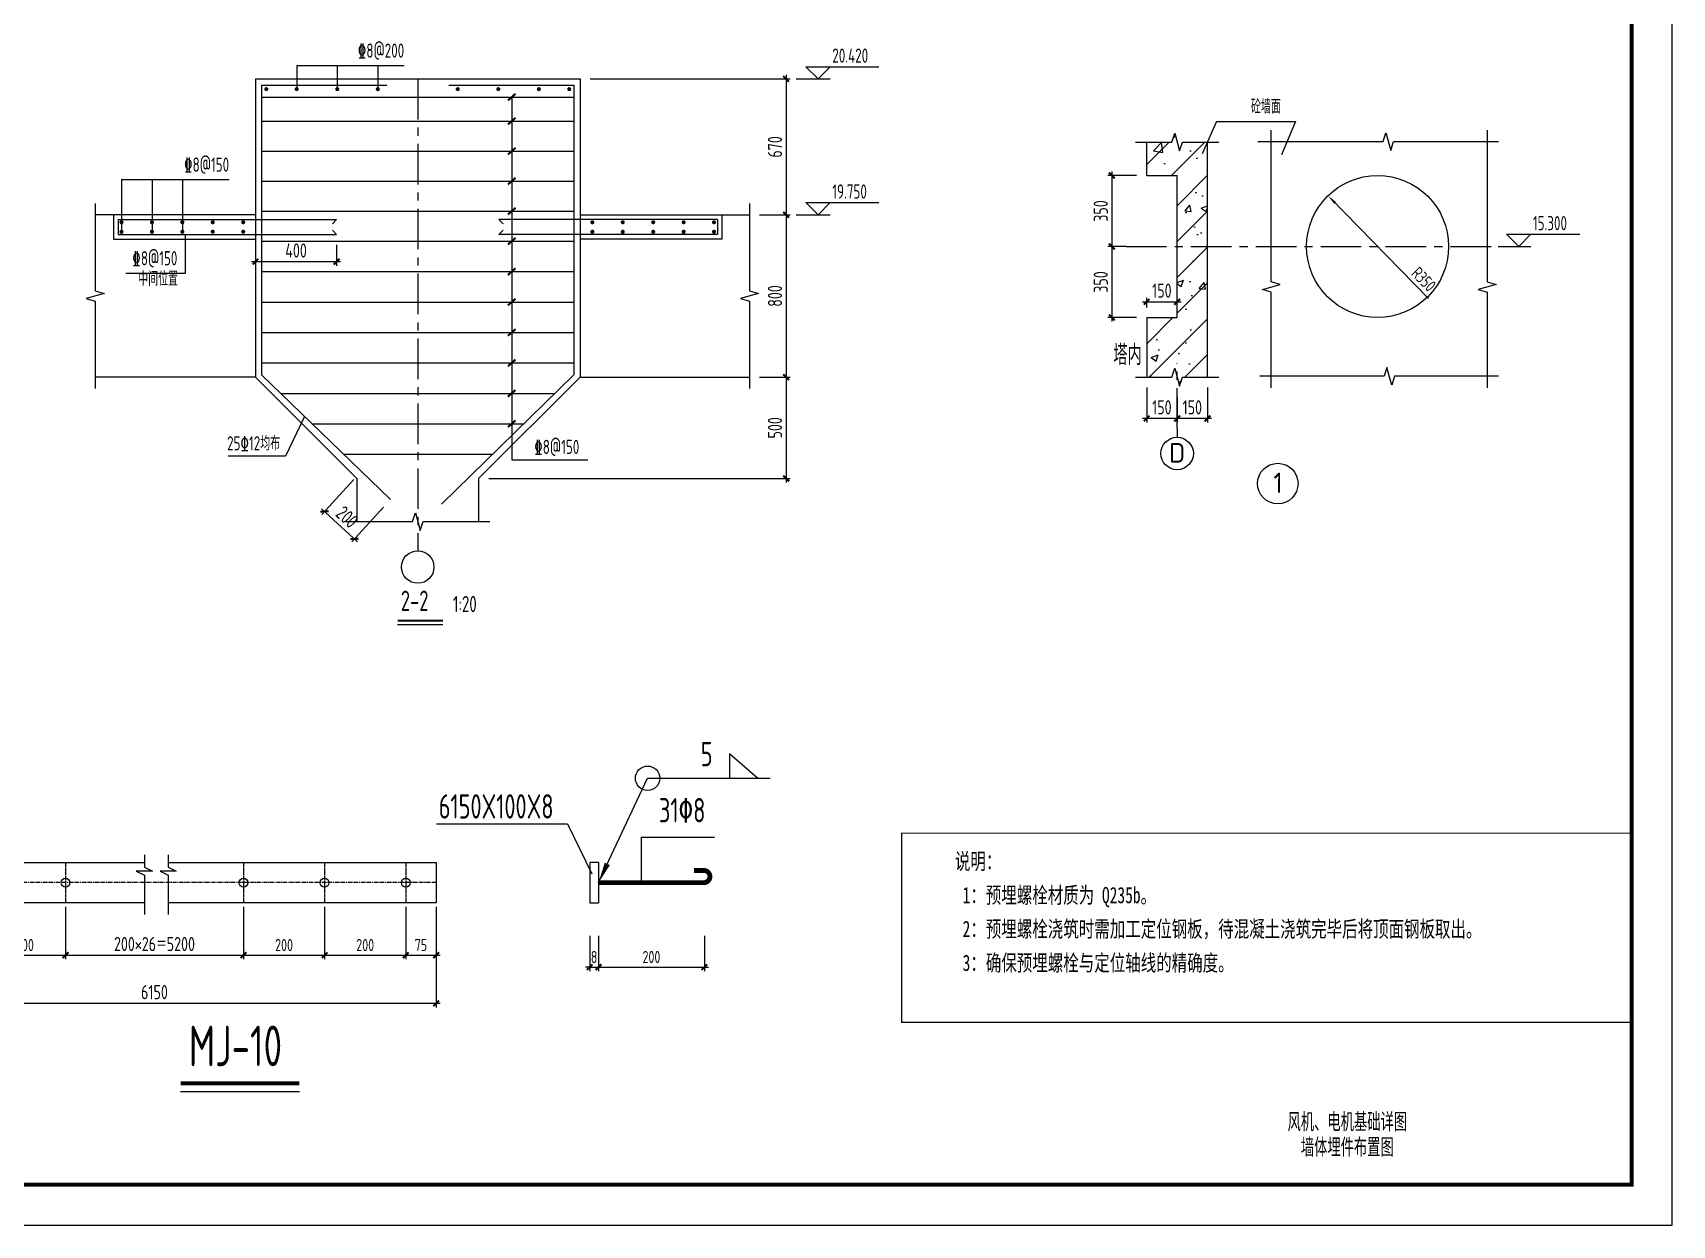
# Model space of a CAD drawing. Extents: x 665703 to 1047784, y -160603 to 92239.
# Drawn here: x 709401 to 749823, y -160586 to -131194 of the extents above; entities that cross this region are included whole.
import ezdxf
from ezdxf.enums import TextEntityAlignment as Align

# ---------------------------------------------------------------- set-up
doc = ezdxf.new("R2010")
doc.units = 0
doc.header["$LTSCALE"] = 800
doc.linetypes.add('CENTER', pattern=[2, 1.25, -0.25, 0.25, -0.25])
doc.layers.get('0').update_dxf_attribs({"linetype": 'CONTINUOUS'})
doc.layers.get('Defpoints').update_dxf_attribs({"linetype": 'CONTINUOUS'})
for name, color, linetype in [('ADIM', 2, 'CONTINUOUS'), ('AXIS', 4, 'CENTER'), ('COLU', 3, 'CONTINUOUS'), ('DIM', 2, 'CONTINUOUS'), ('HATCH', 254, 'CONTINUOUS'), ('REIN', 1, 'CONTINUOUS'), ('TEXT', 7, 'CONTINUOUS'), ('THICK', 6, 'CONTINUOUS'), ('THIN', 7, 'CONTINUOUS'), ('TK', 7, 'CONTINUOUS'), ('柱', 2, 'CONTINUOUS')]:
    doc.layers.add(name, color=color, linetype=linetype)
doc.styles.add('title1', font='SIMHEI.TTF', dxfattribs={"width": 0.8})
doc.styles.add('TSSD_Axis', font='tssdeng.shx', dxfattribs={"width": 0.7, "bigfont": 'tssdchn.shx'})
doc.styles.add('TSSD_Dimension', font='Tssdeng.shx', dxfattribs={"width": 0.75, "bigfont": 'hztxt.shx'})
doc.styles.add('TSSD_Label', font='Tssdeng.shx', dxfattribs={"width": 0.7, "bigfont": 'hztxt.shx'})
doc.styles.add('TSSD_Norm', font='Tssdeng.shx', dxfattribs={"bigfont": 'hztxt.shx'})
doc.styles.add('TSSD_Rein', font='Tssdeng.shx', dxfattribs={"width": 0.7, "bigfont": 'hztxt.shx'})
doc.dimstyles.new('TSAN_100_100', dxfattribs={"dimtxt": 300, "dimasz": 100, "dimexe": 100, "dimexo": 100, "dimgap": 100, "dimtad": 2, "dimzin": 0, "dimdsep": 46, "dimtxsty": 'TSSD_Dimension', "dimblk": '_tsdba', "dimcen": 0, "dimdle": 100, "dimclrt": 7, "dimadec": 0, "dimazin": 0, "dimtfac": 1, "dimtdec": 0, "dimtix": 1, "dimtmove": 2, "dimatfit": 3, "dimldrblk": '_tsdba', "dimfxl": 0, "dimtolj": 1, "dimtzin": 0, "dimarcsym": 0})
doc.dimstyles.new('TSSD_10_100', dxfattribs={"dimtxt": 300, "dimasz": 100, "dimexe": 100, "dimexo": 100, "dimgap": 100, "dimtad": 1, "dimdec": 0, "dimlfac": 0.1, "dimzin": 0, "dimdsep": 46, "dimtxsty": 'TSSD_Dimension', "dimblk": 'ARCHTICK', "dimcen": 0, "dimdle": 100, "dimclrt": 7, "dimadec": 0, "dimazin": 0, "dimtfac": 1, "dimtdec": 0, "dimtix": 1, "dimtmove": 2, "dimatfit": 3, "dimldrblk": 'ARCHTICK', "dimfxl": 0, "dimtolj": 1, "dimtzin": 0, "dimarcsym": 0})
doc.dimstyles.new('TSSD_20_100', dxfattribs={"dimtxt": 350, "dimasz": 100, "dimexe": 100, "dimexo": 250, "dimgap": 100, "dimtad": 1, "dimdec": 0, "dimlfac": 0.2, "dimzin": 0, "dimdsep": 46, "dimtxsty": 'TSSD_Dimension', "dimblk": 'ARCHTICK', "dimcen": 0, "dimdle": 100, "dimclrt": 7, "dimadec": 0, "dimazin": 0, "dimtfac": 1, "dimtdec": 0, "dimtix": 1, "dimtmove": 2, "dimatfit": 3, "dimldrblk": 'ARCHTICK', "dimfxl": 0, "dimtolj": 1, "dimtzin": 0, "dimarcsym": 0})
doc.dimstyles.new('TSSD_30_100', dxfattribs={"dimtxt": 300, "dimasz": 100, "dimexe": 100, "dimexo": 100, "dimgap": 100, "dimtad": 1, "dimdec": 0, "dimlfac": 0.3, "dimzin": 0, "dimdsep": 46, "dimtxsty": 'TSSD_Dimension', "dimblk": 'ARCHTICK', "dimcen": 0, "dimdle": 100, "dimclrt": 7, "dimadec": 0, "dimazin": 0, "dimtfac": 1, "dimtdec": 0, "dimtix": 1, "dimtmove": 2, "dimatfit": 3, "dimldrblk": 'ARCHTICK', "dimfxl": 0, "dimtvp": 0.7, "dimtolj": 1, "dimtzin": 0, "dimarcsym": 0})

# ---------------------------------------------------------------- blocks, each defined once
blk = doc.blocks.new('_ArchTick')
at = {"color": 0, "const_width": 0.5}
blk.add_lwpolyline([(-0.71, -0.71), (0.71, 0.71)], dxfattribs=at)
blk = doc.blocks.new('*D496')
at = {"layer": 'Defpoints', "color": 0, "transparency": 16777216}
for p in [(717482, -142024), (718221, -142701), (717332, -143670)]:
    blk.add_point(p, dxfattribs=at)
at = {"layer": 'DIM', "color": 0, "lineweight": -2, "transparency": 16777216}
for p, q in [((717313, -142208), (716526, -143066)), ((716520, -142925), (717406, -143738)), ((718052, -142886), (717265, -143744))]:
    blk.add_line(p, q, dxfattribs=at)
at = {"layer": 'DIM', "color": 0, "lineweight": -2, "transparency": 16777216, "xscale": 100, "yscale": 100, "zscale": 100}
for p, rotation in [((716594, -142993), 137.4728678543834), ((717332, -143670), 317.4728678543834)]:
    blk.add_blockref('_ArchTick', p, dxfattribs=dict(at, rotation=rotation))
at = {"layer": 'DIM', "color": 7, "transparency": 16777216, "insert": (717149, -143129), "char_height": 350, "attachment_point": 5, "rotation": 317.4729, "style": 'TSSD_Dimension'}
blk.add_mtext('\\A1;200', dxfattribs=at)
blk = doc.blocks.new('*D497')
at = {"layer": 'Defpoints', "color": 0, "transparency": 16777216}
for p in [(727073, -135681), (727073, -139681), (727976, -139681)]:
    blk.add_point(p, dxfattribs=at)
at = {"layer": 'DIM', "color": 0, "lineweight": -2, "transparency": 16777216}
for p, q in [((727323, -135681), (728076, -135681)), ((727976, -135581), (727976, -139781)), ((727323, -139681), (728076, -139681))]:
    blk.add_line(p, q, dxfattribs=at)
at = {"layer": 'DIM', "color": 0, "lineweight": -2, "transparency": 16777216, "xscale": 100, "yscale": 100, "zscale": 100}
for p, rotation in [((727976, -135681), 90), ((727976, -139681), 270)]:
    blk.add_blockref('_ArchTick', p, dxfattribs=dict(at, rotation=rotation))
at = {"layer": 'DIM', "color": 7, "transparency": 16777216, "insert": (727701, -137681), "char_height": 350, "attachment_point": 5, "rotation": 90, "style": 'TSSD_Dimension'}
blk.add_mtext('\\A1;800', dxfattribs=at)
blk = doc.blocks.new('*D498')
at = {"layer": 'Defpoints', "color": 0, "transparency": 16777216}
for p in [(727073, -139681), (720393, -142181), (727976, -142181)]:
    blk.add_point(p, dxfattribs=at)
at = {"layer": 'DIM', "color": 0, "lineweight": -2, "transparency": 16777216}
for p, q in [((727323, -139681), (728076, -139681)), ((727976, -139581), (727976, -142281)), ((720643, -142181), (728076, -142181))]:
    blk.add_line(p, q, dxfattribs=at)
at = {"layer": 'DIM', "color": 0, "lineweight": -2, "transparency": 16777216, "xscale": 100, "yscale": 100, "zscale": 100}
for p, rotation in [((727976, -139681), 90), ((727976, -142181), 270)]:
    blk.add_blockref('_ArchTick', p, dxfattribs=dict(at, rotation=rotation))
at = {"layer": 'DIM', "color": 7, "transparency": 16777216, "insert": (727701, -140931), "char_height": 350, "attachment_point": 5, "rotation": 90, "style": 'TSSD_Dimension'}
blk.add_mtext('\\A1;500', dxfattribs=at)
blk = doc.blocks.new('*D499')
at = {"layer": 'Defpoints', "color": 0, "transparency": 16777216}
for p in [(722893, -132331), (727073, -135681), (727976, -135681)]:
    blk.add_point(p, dxfattribs=at)
at = {"layer": 'DIM', "color": 0, "lineweight": -2, "transparency": 16777216}
for p, q in [((723143, -132331), (728076, -132331)), ((727976, -132231), (727976, -135781)), ((727323, -135681), (728076, -135681))]:
    blk.add_line(p, q, dxfattribs=at)
at = {"layer": 'DIM', "color": 0, "lineweight": -2, "transparency": 16777216, "xscale": 100, "yscale": 100, "zscale": 100}
for p, rotation in [((727976, -132331), 90), ((727976, -135681), 270)]:
    blk.add_blockref('_ArchTick', p, dxfattribs=dict(at, rotation=rotation))
at = {"layer": 'DIM', "color": 7, "transparency": 16777216, "insert": (727701, -134006), "char_height": 350, "attachment_point": 5, "rotation": 90, "style": 'TSSD_Dimension'}
blk.add_mtext('\\A1;670', dxfattribs=at)
blk = doc.blocks.new('*D515')
at = {"layer": 'Defpoints', "color": 0, "transparency": 16777216}
for p in [(714893, -136169), (716892, -136169), (716892, -136835)]:
    blk.add_point(p, dxfattribs=at)
at = {"layer": 'DIM', "color": 0, "lineweight": -2, "transparency": 16777216}
for p, q in [((714893, -136419), (714893, -136935)), ((716892, -136419), (716892, -136935)), ((714793, -136835), (716992, -136835))]:
    blk.add_line(p, q, dxfattribs=at)
at = {"layer": 'DIM', "color": 0, "lineweight": -2, "transparency": 16777216, "xscale": 100, "yscale": 100, "zscale": 100, "rotation": 180}
blk.add_blockref('_ArchTick', (714893, -136835), dxfattribs=at)
at = {"layer": 'DIM', "color": 0, "lineweight": -2, "transparency": 16777216, "xscale": 100, "yscale": 100, "zscale": 100}
blk.add_blockref('_ArchTick', (716892, -136835), dxfattribs=at)
at = {"layer": 'DIM', "color": 7, "transparency": 16777216, "insert": (715893, -136560), "char_height": 350, "attachment_point": 5, "style": 'TSSD_Dimension'}
blk.add_mtext('\\A1;400', dxfattribs=at)
blk = doc.blocks.new('*D528')
at = {"layer": 'Defpoints', "color": 0, "transparency": 16777216}
for p in [(737615, -137825), (736865, -138211), (737615, -138211)]:
    blk.add_point(p, dxfattribs=at)
at = {"layer": 'DIM', "color": 0, "lineweight": -2, "transparency": 16777216}
for p, q in [((736765, -137825), (737715, -137825)), ((736865, -137961), (736865, -137725)), ((737615, -137961), (737615, -137725))]:
    blk.add_line(p, q, dxfattribs=at)
at = {"layer": 'DIM', "color": 0, "lineweight": -2, "transparency": 16777216, "xscale": 100, "yscale": 100, "zscale": 100, "rotation": 180}
blk.add_blockref('_ArchTick', (736865, -137825), dxfattribs=at)
at = {"layer": 'DIM', "color": 0, "lineweight": -2, "transparency": 16777216, "xscale": 100, "yscale": 100, "zscale": 100}
blk.add_blockref('_ArchTick', (737615, -137825), dxfattribs=at)
at = {"layer": 'DIM', "color": 7, "transparency": 16777216, "insert": (737240, -137550), "char_height": 350, "attachment_point": 5, "style": 'TSSD_Dimension'}
blk.add_mtext('\\A1;150', dxfattribs=at)
blk = doc.blocks.new('*D529')
at = {"layer": 'Defpoints', "color": 0, "transparency": 16777216}
for p in [(738365, -139684), (737615, -139932), (737615, -140701)]:
    blk.add_point(p, dxfattribs=at)
at = {"layer": 'DIM', "color": 0, "lineweight": -2, "transparency": 16777216}
for p, q in [((737615, -140182), (737615, -140801)), ((738365, -139934), (738365, -140801)), ((738465, -140701), (737515, -140701))]:
    blk.add_line(p, q, dxfattribs=at)
at = {"layer": 'DIM', "color": 0, "lineweight": -2, "transparency": 16777216, "xscale": 100, "yscale": 100, "zscale": 100, "rotation": 180}
blk.add_blockref('_ArchTick', (737615, -140701), dxfattribs=at)
at = {"layer": 'DIM', "color": 0, "lineweight": -2, "transparency": 16777216, "xscale": 100, "yscale": 100, "zscale": 100}
blk.add_blockref('_ArchTick', (738365, -140701), dxfattribs=at)
at = {"layer": 'DIM', "color": 7, "transparency": 16777216, "insert": (737990, -140426), "char_height": 350, "attachment_point": 5, "style": 'TSSD_Dimension'}
blk.add_mtext('\\A1;150', dxfattribs=at)
blk = doc.blocks.new('*D530')
at = {"layer": 'Defpoints', "color": 0, "transparency": 16777216}
for p in [(736865, -139684), (737615, -139932), (736865, -140701)]:
    blk.add_point(p, dxfattribs=at)
at = {"layer": 'DIM', "color": 0, "lineweight": -2, "transparency": 16777216}
for p, q in [((736865, -139934), (736865, -140801)), ((737615, -140182), (737615, -140801)), ((737715, -140701), (736765, -140701))]:
    blk.add_line(p, q, dxfattribs=at)
at = {"layer": 'DIM', "color": 0, "lineweight": -2, "transparency": 16777216, "xscale": 100, "yscale": 100, "zscale": 100, "rotation": 180}
blk.add_blockref('_ArchTick', (736865, -140701), dxfattribs=at)
at = {"layer": 'DIM', "color": 0, "lineweight": -2, "transparency": 16777216, "xscale": 100, "yscale": 100, "zscale": 100}
blk.add_blockref('_ArchTick', (737615, -140701), dxfattribs=at)
at = {"layer": 'DIM', "color": 7, "transparency": 16777216, "insert": (737240, -140426), "char_height": 350, "attachment_point": 5, "style": 'TSSD_Dimension'}
blk.add_mtext('\\A1;150', dxfattribs=at)
blk = doc.blocks.new('*D531')
at = {"layer": 'Defpoints', "color": 0, "transparency": 16777216}
for p in [(736606, -136461), (736008, -138211), (736865, -138211)]:
    blk.add_point(p, dxfattribs=at)
at = {"layer": 'DIM', "color": 0, "lineweight": -2, "transparency": 16777216}
for p, q in [((736356, -136461), (735908, -136461)), ((736008, -136361), (736008, -138311)), ((736615, -138211), (735908, -138211))]:
    blk.add_line(p, q, dxfattribs=at)
at = {"layer": 'DIM', "color": 0, "lineweight": -2, "transparency": 16777216, "xscale": 100, "yscale": 100, "zscale": 100}
for p, rotation in [((736008, -136461), 90), ((736008, -138211), 270)]:
    blk.add_blockref('_ArchTick', p, dxfattribs=dict(at, rotation=rotation))
at = {"layer": 'DIM', "color": 7, "transparency": 16777216, "insert": (735733, -137336), "char_height": 350, "attachment_point": 5, "rotation": 90, "style": 'TSSD_Dimension'}
blk.add_mtext('\\A1;350', dxfattribs=at)
blk = doc.blocks.new('*D532')
at = {"layer": 'Defpoints', "color": 0, "transparency": 16777216}
for p in [(736865, -134711), (736008, -136461), (736606, -136461)]:
    blk.add_point(p, dxfattribs=at)
at = {"layer": 'DIM', "color": 0, "lineweight": -2, "transparency": 16777216}
for p, q in [((736615, -134711), (735908, -134711)), ((736008, -134611), (736008, -136561)), ((736356, -136461), (735908, -136461))]:
    blk.add_line(p, q, dxfattribs=at)
at = {"layer": 'DIM', "color": 0, "lineweight": -2, "transparency": 16777216, "xscale": 100, "yscale": 100, "zscale": 100}
for p, rotation in [((736008, -134711), 90), ((736008, -136461), 270)]:
    blk.add_blockref('_ArchTick', p, dxfattribs=dict(at, rotation=rotation))
at = {"layer": 'DIM', "color": 7, "transparency": 16777216, "insert": (735733, -135586), "char_height": 350, "attachment_point": 5, "rotation": 90, "style": 'TSSD_Dimension'}
blk.add_mtext('\\A1;350', dxfattribs=at)
blk = doc.blocks.new('_tsdba')
blk.add_lwpolyline([(0, 0, 0, 0.658, 0), (-2.5, 0, 0.658, 0.658, 0)], format="xyseb")
blk = doc.blocks.new('*D533')
at = {"layer": 'Defpoints', "color": 0, "transparency": 16777216}
for p in [(741336, -135209), (742559, -136461)]:
    blk.add_point(p, dxfattribs=at)
at = {"layer": 'DIM', "color": 0, "transparency": 16777216}
blk.add_line((743814, -137747), (741406, -135280), dxfattribs=at)
at = {"layer": 'DIM', "color": 0, "transparency": 16777216, "xscale": 100, "yscale": 100, "zscale": 100, "rotation": 134.302212193614}
blk.add_blockref('_tsdba', (741336, -135209), dxfattribs=at)
at = {"layer": 'DIM', "color": 7, "transparency": 16777216, "insert": (743696, -137269), "char_height": 300, "attachment_point": 5, "rotation": 314.3022, "style": 'TSSD_Dimension'}
blk.add_mtext('\\A1;R350', dxfattribs=at)
blk = doc.blocks.new('*D949')
at = {"layer": 'Defpoints', "color": 0, "transparency": 16777216}
for p in [(723133, -153353), (723350, -153353), (723350, -154225)]:
    blk.add_point(p, dxfattribs=at)
at = {"layer": 'DIM', "color": 0, "lineweight": -2, "transparency": 16777216}
for p, q in [((723133, -153453), (723133, -154325)), ((723350, -153453), (723350, -154325)), ((723133, -154225), (723033, -154225)), ((723133, -154225), (723350, -154225)), ((723350, -154225), (723450, -154225))]:
    blk.add_line(p, q, dxfattribs=at)
at = {"layer": 'DIM', "color": 0, "lineweight": -2, "transparency": 16777216, "xscale": 100, "yscale": 100, "zscale": 100}
blk.add_blockref('_ArchTick', (723133, -154225), dxfattribs=at)
at = {"layer": 'DIM', "color": 0, "lineweight": -2, "transparency": 16777216, "xscale": 100, "yscale": 100, "zscale": 100, "rotation": 180}
blk.add_blockref('_ArchTick', (723350, -154225), dxfattribs=at)
at = {"layer": 'DIM', "color": 7, "transparency": 16777216, "insert": (723241, -153975), "char_height": 300, "attachment_point": 5, "style": 'TSSD_Dimension'}
blk.add_mtext('\\A1;8', dxfattribs=at)
blk = doc.blocks.new('*D950')
at = {"layer": 'Defpoints', "color": 0, "transparency": 16777216}
for p in [(716597, -152642), (718597, -152642), (718597, -153930)]:
    blk.add_point(p, dxfattribs=at)
at = {"layer": 'DIM', "color": 0, "lineweight": -2, "transparency": 16777216}
for p, q in [((716597, -152742), (716597, -154030)), ((718597, -152742), (718597, -154030)), ((716497, -153930), (718697, -153930))]:
    blk.add_line(p, q, dxfattribs=at)
at = {"layer": 'DIM', "color": 0, "lineweight": -2, "transparency": 16777216, "xscale": 100, "yscale": 100, "zscale": 100, "rotation": 180}
blk.add_blockref('_ArchTick', (716597, -153930), dxfattribs=at)
at = {"layer": 'DIM', "color": 0, "lineweight": -2, "transparency": 16777216, "xscale": 100, "yscale": 100, "zscale": 100}
blk.add_blockref('_ArchTick', (718597, -153930), dxfattribs=at)
at = {"layer": 'DIM', "color": 7, "transparency": 16777216, "insert": (717597, -153680), "char_height": 300, "attachment_point": 5, "style": 'TSSD_Dimension'}
blk.add_mtext('\\A1;200', dxfattribs=at)
blk = doc.blocks.new('*D951')
at = {"layer": 'Defpoints', "color": 0, "transparency": 16777216}
for p in [(718597, -152642), (719347, -152642), (719347, -153930)]:
    blk.add_point(p, dxfattribs=at)
at = {"layer": 'DIM', "color": 0, "lineweight": -2, "transparency": 16777216}
for p, q in [((718597, -152742), (718597, -154030)), ((719347, -152742), (719347, -154030)), ((718497, -153930), (719447, -153930))]:
    blk.add_line(p, q, dxfattribs=at)
at = {"layer": 'DIM', "color": 0, "lineweight": -2, "transparency": 16777216, "xscale": 100, "yscale": 100, "zscale": 100, "rotation": 180}
blk.add_blockref('_ArchTick', (718597, -153930), dxfattribs=at)
at = {"layer": 'DIM', "color": 0, "lineweight": -2, "transparency": 16777216, "xscale": 100, "yscale": 100, "zscale": 100}
blk.add_blockref('_ArchTick', (719347, -153930), dxfattribs=at)
at = {"layer": 'DIM', "color": 7, "transparency": 16777216, "insert": (718972, -153680), "char_height": 300, "attachment_point": 5, "style": 'TSSD_Dimension'}
blk.add_mtext('\\A1;75', dxfattribs=at)
blk = doc.blocks.new('*D952')
at = {"layer": 'Defpoints', "color": 0, "transparency": 16777216}
for p in [(723350, -153353), (725960, -153353), (725960, -154225)]:
    blk.add_point(p, dxfattribs=at)
at = {"layer": 'DIM', "color": 0, "lineweight": -2, "transparency": 16777216}
for p, q in [((723350, -153453), (723350, -154325)), ((725960, -153453), (725960, -154325)), ((723250, -154225), (726060, -154225))]:
    blk.add_line(p, q, dxfattribs=at)
at = {"layer": 'DIM', "color": 0, "lineweight": -2, "transparency": 16777216, "xscale": 100, "yscale": 100, "zscale": 100, "rotation": 180}
blk.add_blockref('_ArchTick', (723350, -154225), dxfattribs=at)
at = {"layer": 'DIM', "color": 0, "lineweight": -2, "transparency": 16777216, "xscale": 100, "yscale": 100, "zscale": 100}
blk.add_blockref('_ArchTick', (725960, -154225), dxfattribs=at)
at = {"layer": 'DIM', "color": 7, "transparency": 16777216, "insert": (724655, -153975), "char_height": 300, "attachment_point": 5, "style": 'TSSD_Dimension'}
blk.add_mtext('\\A1;200', dxfattribs=at)
blk = doc.blocks.new('*D953')
at = {"layer": 'Defpoints', "color": 0, "transparency": 16777216}
for p in [(710208, -152642), (714597, -152642), (714597, -153930)]:
    blk.add_point(p, dxfattribs=at)
at = {"layer": 'DIM', "color": 0, "lineweight": -2, "transparency": 16777216}
for p, q in [((710208, -152892), (710208, -154030)), ((714597, -152892), (714597, -154030)), ((710108, -153930), (714697, -153930))]:
    blk.add_line(p, q, dxfattribs=at)
at = {"layer": 'DIM', "color": 0, "lineweight": -2, "transparency": 16777216, "xscale": 100, "yscale": 100, "zscale": 100, "rotation": 180}
blk.add_blockref('_ArchTick', (710208, -153930), dxfattribs=at)
at = {"layer": 'DIM', "color": 0, "lineweight": -2, "transparency": 16777216, "xscale": 100, "yscale": 100, "zscale": 100}
blk.add_blockref('_ArchTick', (714597, -153930), dxfattribs=at)
at = {"layer": 'DIM', "color": 7, "transparency": 16777216, "insert": (712402, -153655), "char_height": 350, "attachment_point": 5, "style": 'TSSD_Dimension'}
blk.add_mtext('\\A1;200×26＝5200', dxfattribs=at)
blk = doc.blocks.new('*D954')
at = {"layer": 'Defpoints', "color": 0, "transparency": 16777216}
for p in [(708208, -152642), (710208, -152642), (710208, -153930)]:
    blk.add_point(p, dxfattribs=at)
at = {"layer": 'DIM', "color": 0, "lineweight": -2, "transparency": 16777216}
for p, q in [((708208, -152742), (708208, -154030)), ((710208, -152742), (710208, -154030)), ((708108, -153930), (710308, -153930))]:
    blk.add_line(p, q, dxfattribs=at)
at = {"layer": 'DIM', "color": 0, "lineweight": -2, "transparency": 16777216, "xscale": 100, "yscale": 100, "zscale": 100, "rotation": 180}
blk.add_blockref('_ArchTick', (708208, -153930), dxfattribs=at)
at = {"layer": 'DIM', "color": 0, "lineweight": -2, "transparency": 16777216, "xscale": 100, "yscale": 100, "zscale": 100}
blk.add_blockref('_ArchTick', (710208, -153930), dxfattribs=at)
at = {"layer": 'DIM', "color": 7, "transparency": 16777216, "insert": (709208, -153680), "char_height": 300, "attachment_point": 5, "style": 'TSSD_Dimension'}
blk.add_mtext('\\A1;200', dxfattribs=at)
blk = doc.blocks.new('*D960')
at = {"layer": 'Defpoints', "color": 0, "transparency": 16777216}
for p in [(705458, -152642), (719347, -152642), (719347, -155116)]:
    blk.add_point(p, dxfattribs=at)
at = {"layer": 'DIM', "color": 0, "lineweight": -2, "transparency": 16777216}
for p, q in [((705458, -152892), (705458, -155216)), ((719347, -152892), (719347, -155216)), ((705358, -155116), (719447, -155116))]:
    blk.add_line(p, q, dxfattribs=at)
at = {"layer": 'DIM', "color": 0, "lineweight": -2, "transparency": 16777216, "xscale": 100, "yscale": 100, "zscale": 100, "rotation": 180}
blk.add_blockref('_ArchTick', (705458, -155116), dxfattribs=at)
at = {"layer": 'DIM', "color": 0, "lineweight": -2, "transparency": 16777216, "xscale": 100, "yscale": 100, "zscale": 100}
blk.add_blockref('_ArchTick', (719347, -155116), dxfattribs=at)
at = {"layer": 'DIM', "color": 7, "transparency": 16777216, "insert": (712402, -154841), "char_height": 350, "attachment_point": 5, "style": 'TSSD_Dimension'}
blk.add_mtext('\\A1;6150', dxfattribs=at)
blk = doc.blocks.new('*D961')
at = {"layer": 'Defpoints', "color": 0, "transparency": 16777216}
for p in [(714597, -152642), (716597, -152642), (716597, -153930)]:
    blk.add_point(p, dxfattribs=at)
at = {"layer": 'DIM', "color": 0, "lineweight": -2, "transparency": 16777216}
for p, q in [((714597, -152742), (714597, -154030)), ((716597, -152742), (716597, -154030)), ((714497, -153930), (716697, -153930))]:
    blk.add_line(p, q, dxfattribs=at)
at = {"layer": 'DIM', "color": 0, "lineweight": -2, "transparency": 16777216, "xscale": 100, "yscale": 100, "zscale": 100, "rotation": 180}
blk.add_blockref('_ArchTick', (714597, -153930), dxfattribs=at)
at = {"layer": 'DIM', "color": 0, "lineweight": -2, "transparency": 16777216, "xscale": 100, "yscale": 100, "zscale": 100}
blk.add_blockref('_ArchTick', (716597, -153930), dxfattribs=at)
at = {"layer": 'DIM', "color": 7, "transparency": 16777216, "insert": (715597, -153680), "char_height": 300, "attachment_point": 5, "style": 'TSSD_Dimension'}
blk.add_mtext('\\A1;200', dxfattribs=at)

msp = doc.modelspace()

# ---------------------------------------------------------------- hatches: boundary and pattern name
at = {"layer": 'HATCH'}
h = msp.add_hatch(dxfattribs=at)
h.set_pattern_fill('AR-HNT', color=256, scale=10, style=0)
h.set_pattern_definition([(45, (633735.96, -47533.6), (-441.9417, 441.9417), []), (50, (633736, -47533.6), (1821.847, -159.391), [190.5, -2095.5]), (355, (633736, -47533.6), (-352.428, 1910.566), [152.4, -1676.4]), (100.451, (633887.8, -47546.9), (1469.425, 1751.167), [161.9, -1780.9]), (46.1842, (633736, -47025.6), (2710.79, -420.423), [285.75, -3143.25]), (96.6356, (633961.9, -47060.6), (2374.04, 2474.256), [242.85, -2671.35]), (351.184, (633736, -47025.6), (2374.046, 2474.25), [228.6, -2514.6]), (21, (633990, -47152.6), (1516.149, -1022.655), [190.5, -2095.5]), (326, (633990, -47152.6), (618.02, 1841.88), [152.4, -1676.4]), (71.4514, (634116.3, -47237.8), (2134.165, 819.229), [161.9, -1780.9]), (37.5, (633735.96, -47533.6), (30.886, 845.5504), [0, -1656.08, 0, -1701.8, 0, -1682.75]), (7.5, (633736, -47533.6), (668.1966, 1001.806), [0, -970.28, 0, -1617.98, 0, -641.35]), (327.5, (633169.54, -47533.6), (1355.906, -57.2874), [0, -635, 0, -1981.2, 0, -2628.9]), (317.5, (632915.5, -47533.6), (1481.292, 254.265), [0, -825.5, 0, -1315.72, 0, -1866.9])])
h.paths.add_polyline_path([(738365.5, -136461.3), (737615.5, -136461.3), (737615.5, -138211.3), (736865.5, -138211.3), (736865.5, -139683.9), (737485.5, -139683.9), (737555.5, -139463.9), (737675.5, -139903.9), (737745.5, -139683.9), (738365.5, -139683.9)])
h.paths.add_polyline_path([(737615.5, -136461.3), (738365.5, -136461.3), (738365.5, -133886), (737745.5, -133886), (737675.5, -134106), (737555.5, -133666), (737485.5, -133886), (736865.5, -133886), (736865.5, -134711.3), (737615.5, -134711.3)])

# ---------------------------------------------------------------- linework, layer by layer
for q in [(726207.8, -151022.1), (724397.7, -152141.9)]:
    msp.add_line((724397.7, -151022.1), q)
for centre, radius in [((737615.5, -141563.8), 400), ((740097.5, -142305), 500), ((724559.7, -149568.5), 300)]:
    msp.add_circle(centre, radius)
at = {"layer": 'ADIM'}
for p, q in [((737615.5, -140951), (737615.5, -141163.8)), ((718893.4, -143731.1), (718893.4, -143962.9))]:
    msp.add_line(p, q, dxfattribs=at)
msp.add_circle((718893.4, -144362.9), 400, dxfattribs=at)
at = {"layer": 'AXIS'}
for p, q in [((718893.4, -132330.9), (718893.4, -143731.1)), ((736355.9, -136461.3), (745528.4, -136461.3)), ((737615.5, -140951), (737615.5, -139347.8))]:
    msp.add_line(p, q, dxfattribs=at)
at = {"layer": 'AXIS', "ltscale": 0.05}
for p, q in [((710207.5, -151641.9), (710207.5, -152641.9)), ((714596.9, -151641.9), (714596.9, -152641.9)), ((716596.9, -151641.9), (716596.9, -152641.9)), ((718596.9, -151641.9), (718596.9, -152641.9))]:
    msp.add_line(p, q, dxfattribs=at)
at = {"layer": 'AXIS', "ltscale": 0.1}
msp.add_line((719346.9, -152141.9), (705457.5, -152141.9), dxfattribs=at)
at = {"layer": 'COLU'}
for p, q in [((714893.4, -132330.9), (722893.4, -132330.9)), ((714893.4, -132330.9), (714893.4, -139680.9)), ((722893.4, -132330.9), (722893.4, -139680.9)), ((736865.5, -134711.3), (736865.5, -133886)), ((738365.5, -139683.9), (738365.5, -133886)), ((736865.5, -134711.3), (737615.5, -134711.3)), ((737615.5, -138211.3), (737615.5, -134711.3)), ((714893.4, -135680.9), (710938.8, -135680.9)), ((711393.4, -135680.9), (711393.4, -136280.9)), ((722893.4, -135680.9), (727072.8, -135680.9)), ((726393.4, -135680.9), (726393.4, -136280.9)), ((711393.4, -136280.9), (714893.4, -136280.9)), ((726393.4, -136280.9), (722893.4, -136280.9)), ((736865.5, -138211.3), (737615.5, -138211.3)), ((736865.5, -138211.3), (736865.5, -139683.9)), ((714893.4, -139680.9), (710938.8, -139680.9)), ((714893.4, -139680.9), (717393.4, -142180.9)), ((722893.4, -139680.9), (720393.4, -142180.9)), ((722893.4, -139680.9), (727072.8, -139680.9)), ((717393.4, -142180.9), (717393.4, -143242.4)), ((720393.4, -142180.9), (720393.4, -143242.4)), ((723132.6, -152641.9), (723349.7, -152641.9))]:
    msp.add_line(p, q, dxfattribs=at)
for points in [[(712153, -152641.9), (705457.5, -152641.9), (705457.5, -151641.9), (712153, -151641.9)], [(712739.3, -151641.9), (719346.9, -151641.9), (719346.9, -152641.9), (712739.3, -152641.9)], [(723349.7, -151641.9), (723132.6, -151641.9), (723132.6, -152641.9)], [(723349.7, -151641.9), (723349.7, -152641.9)]]:
    msp.add_lwpolyline(points, dxfattribs=at)
msp.add_circle((742558.7, -136461.3), 1750, dxfattribs=at)
at = {"layer": 'REIN'}
for p, q in [((715043.4, -132480.9), (718132, -132480.9)), ((715043.4, -132480.9), (715043.4, -139622.5)), ((719663.3, -132480.9), (722743.4, -132480.9)), ((722743.4, -132480.9), (722743.4, -139622.5)), ((715043.4, -132779.3), (722743.4, -132779.3)), ((715043.4, -133370.9), (722743.4, -133370.9)), ((715043.4, -134110.9), (722743.4, -134110.9)), ((715043.4, -134850.9), (722743.4, -134850.9)), ((711505.4, -135793), (716891.6, -135793)), ((711505.4, -135793), (711505.4, -136168.8)), ((715043.4, -135590.9), (722743.4, -135590.9)), ((715043.4, -135590.9), (722743.4, -135590.9)), ((716891.6, -135793), (716787, -135902.1)), ((726281.3, -135793), (720895.1, -135793)), ((720895.1, -135793), (720999.8, -135902.1)), ((726281.3, -135793), (726281.3, -136168.8)), ((711505.4, -136168.8), (716891.6, -136168.8)), ((716891.6, -136168.8), (716787, -136059.6)), ((720895.1, -136168.8), (720999.8, -136059.6)), ((726281.3, -136168.8), (720895.1, -136168.8)), ((715043.4, -136330.9), (722743.4, -136330.9)), ((715043.4, -137080.9), (722743.4, -137080.9)), ((715043.4, -137080.9), (722743.4, -137080.9)), ((715043.4, -137830.9), (722743.4, -137830.9)), ((715043.4, -138580.9), (722743.4, -138580.9)), ((715043.4, -139330.9), (722743.4, -139330.9)), ((715043.4, -139622.5), (718221.1, -142701.4)), ((722743.4, -139622.5), (719482.5, -142816.7)), ((715516.4, -140080.9), (722275.5, -140080.9)), ((716290.5, -140830.9), (721509.8, -140830.9)), ((717064.6, -141580.9), (720744.1, -141580.9))]:
    msp.add_line(p, q, dxfattribs=at)
at = {"layer": 'REIN', "const_width": 50}
for points in [[(715133.3, -132582.7, 1), (715183.3, -132582.7, 1)], [(715883.3, -132582.7, 1), (715933.3, -132582.7, 1)], [(716883.3, -132582.7, 1), (716933.3, -132582.7, 1)], [(717883.3, -132582.7, 1), (717933.3, -132582.7, 1)], [(719903.5, -132582.7, -1), (719853.5, -132582.7, -1)], [(720903.5, -132582.7, -1), (720853.5, -132582.7, -1)], [(721903.5, -132582.7, -1), (721853.5, -132582.7, -1)], [(722653.5, -132582.7, -1), (722603.5, -132582.7, -1)], [(711563.8, -135863.9, 1), (711613.8, -135863.9, 1)], [(712313.8, -135863.9, 1), (712363.8, -135863.9, 1)], [(713063.8, -135863.9, 1), (713113.8, -135863.9, 1)], [(713813.8, -135863.9, 1), (713863.8, -135863.9, 1)], [(714563.8, -135863.9, 1), (714613.8, -135863.9, 1)], [(723223, -135863.9, -1), (723173, -135863.9, -1)], [(723973, -135863.9, -1), (723923, -135863.9, -1)], [(724723, -135863.9, -1), (724673, -135863.9, -1)], [(725473, -135863.9, -1), (725423, -135863.9, -1)], [(726223, -135863.9, -1), (726173, -135863.9, -1)], [(711563.8, -136097.8, -1), (711613.8, -136097.8, -1)], [(712313.8, -136097.8, -1), (712363.8, -136097.8, -1)], [(713063.8, -136097.8, -1), (713113.8, -136097.8, -1)], [(713813.8, -136097.8, -1), (713863.8, -136097.8, -1)], [(714563.8, -136097.8, -1), (714613.8, -136097.8, -1)], [(723223, -136097.8, 1), (723173, -136097.8, 1)], [(723973, -136097.8, 1), (723923, -136097.8, 1)], [(724723, -136097.8, 1), (724673, -136097.8, 1)], [(725473, -136097.8, 1), (725423, -136097.8, 1)], [(726223, -136097.8, 1), (726173, -136097.8, 1)]]:
    msp.add_lwpolyline(points, format="xyb", close=True, dxfattribs=at)
at = {"layer": 'REIN', "const_width": 120}
msp.add_lwpolyline([(723349.7, -152141.9), (725947.4, -152141.9, 1), (725947.4, -151841.9), (725707.4, -151841.9)], format="xyb", dxfattribs=at)
at = {"layer": 'THICK'}
for points in [[(718396.5, -145682.5, 50, 50, 0), (719511.8, -145682.5, 50, 50, 0)], [(713046.7, -157088.6, 100, 100, 0), (715975.4, -157088.6, 100, 100, 0)]]:
    msp.add_lwpolyline(points, format="xyseb", dxfattribs=at)
at = {"layer": 'THIN'}
for p, q in [((715908.3, -132000.1), (718559.1, -132000.1)), ((715908.3, -132000.1), (715908.3, -132607.7)), ((716908.3, -132000.1), (716908.3, -132557.7)), ((717908.3, -132000.1), (717908.3, -132607.7)), ((728464.6, -132030.9), (730261.3, -132030.9)), ((728764.6, -132330.9), (728464.6, -132030.9)), ((728764.6, -132330.9), (729064.6, -132030.9)), ((728226.1, -132330.9), (729064.6, -132330.9)), ((721209.6, -132779.3), (721209.6, -141716.4)), ((738584.8, -133377.5), (738235.9, -134177.4)), ((738584.8, -133377.5), (740536.2, -133377.5)), ((740536.2, -133377.5), (740187.4, -134197.9)), ((711592, -134810.7), (714242.9, -134810.7)), ((711592, -134810.7), (711592, -136168.8)), ((712342, -134810.7), (712342, -136168.8)), ((713092, -134810.7), (713092, -136168.8)), ((728464.6, -135380.9), (730261.3, -135380.9)), ((728764.6, -135680.9), (728464.6, -135380.9)), ((728764.6, -135680.9), (729064.6, -135380.9)), ((728226.1, -135680.9), (729064.6, -135680.9)), ((713163.2, -137118.6), (713163.2, -136168.8)), ((746037.1, -136461.3), (745737.1, -136161.3)), ((745737.1, -136161.3), (747545.5, -136161.3)), ((746037.1, -136461.3), (746337.1, -136161.3)), ((745528.4, -136461.3), (746337.1, -136461.3)), ((711694.7, -137118.6), (713163.2, -137118.6)), ((716102.7, -140648.9), (715636.1, -141628.7)), ((715636.1, -141628.7), (714218.6, -141628.7)), ((721209.6, -141716.4), (723088.6, -141716.4)), ((726579.3, -148966.2), (726579.3, -149566.8)), ((727271.3, -149566.8), (726579.3, -148966.2)), ((723349.7, -152141.9), (724559.7, -149568.5)), ((724559.7, -149568.5), (727582.7, -149568.5)), ((724559.7, -149568.5), (726179.7, -149568.5)), ((712153, -151453), (712153, -151757.5)), ((712739.3, -151453), (712739.3, -151757.5)), ((711953, -151857.5), (712153, -151957.5)), ((712353, -151857.5), (711953, -151857.5)), ((712153, -151757.5), (712353, -151857.5)), ((712153, -151957.5), (712153, -152924.9)), ((712539.3, -151857.5), (712739.3, -151957.5)), ((712939.3, -151857.5), (712539.3, -151857.5)), ((712739.3, -151757.5), (712939.3, -151857.5)), ((712739.3, -151957.5), (712739.3, -152924.9))]:
    msp.add_line(p, q, dxfattribs=at)
at = {"layer": 'THIN', "color": 7}
for p, q in [((719351.3, -150695), (722589, -150695)), ((722589, -150695), (723185.9, -151927.1))]:
    msp.add_line(p, q, dxfattribs=at)
at = {"layer": 'THIN', "const_width": 50}
for points in [[(721303.5, -132696.9), (721115.6, -132861.8)], [(721303.5, -132696.9), (721115.6, -132861.8)], [(721303.5, -133288.4), (721115.6, -133453.3)], [(721303.5, -133288.4), (721115.6, -133453.3)], [(721303.5, -134028.4), (721115.6, -134193.3)], [(721303.5, -134028.4), (721115.6, -134193.3)], [(721303.5, -134768.4), (721115.6, -134933.3)], [(721303.5, -134768.4), (721115.6, -134933.3)], [(721303.5, -135508.4), (721115.6, -135673.3)], [(721303.5, -135508.4), (721115.6, -135673.3)], [(721303.5, -136248.4), (721115.6, -136413.3)], [(721303.5, -136998.4), (721115.6, -137163.3)], [(721303.5, -136998.4), (721115.6, -137163.3)], [(721303.5, -137748.4), (721115.6, -137913.3)], [(721303.5, -138498.4), (721115.6, -138663.3)], [(721303.5, -139248.4), (721115.6, -139413.3)], [(721303.5, -139998.4), (721115.6, -140163.3)], [(721303.5, -140748.4), (721115.6, -140913.3)]]:
    msp.add_lwpolyline(points, dxfattribs=at)
at = {"layer": 'THIN'}
for points in [[(736585.5, -133886), (737485.5, -133886), (737555.5, -133666), (737675.5, -134106), (737745.5, -133886), (738645.5, -133886)], [(739607.5, -133877), (742693.6, -133877), (742763.6, -133657), (742883.6, -134097), (742953.6, -133877), (745539.6, -133877)], [(739937.4, -139941.4), (739937.4, -137590.2), (739717.4, -137520.2), (740157.4, -137400.2), (739937.4, -137330.2), (739937.4, -133597)], [(745259.6, -133597), (745259.6, -137330.2), (745479.6, -137400.2), (745039.6, -137520.2), (745259.6, -137590.2), (745259.6, -139941.4)], [(710938.8, -135400.9), (710938.8, -137550.9), (711158.8, -137620.9), (710718.8, -137740.9), (710938.8, -137810.9), (710938.8, -139960.9)], [(727072.8, -135400.9), (727072.8, -137550.9), (727292.8, -137620.9), (726852.8, -137740.9), (727072.8, -137810.9), (727072.8, -139960.9)], [(745539.6, -139661.4), (742978.6, -139661.4), (742908.6, -139881.4), (742788.6, -139441.4), (742718.6, -139661.4), (739657.4, -139661.4)], [(736585.5, -139683.9), (737485.5, -139683.9), (737555.5, -139463.9), (737675.5, -139903.9), (737745.5, -139683.9), (738645.5, -139683.9)], [(717113.4, -143242.4), (718763.4, -143242.4), (718833.4, -143022.4), (718953.4, -143462.4), (719023.4, -143242.4), (720673.4, -143242.4)], [(718396.5, -145782.5), (719511.8, -145782.5)], [(713046.7, -157288.6), (715975.4, -157288.6)]]:
    msp.add_lwpolyline(points, dxfattribs=at)
msp.add_lwpolyline([(723349.7, -152141.9, 0, 140, 0), (723566.6, -151680.7, 140, 140, 0)], format="xyseb", dxfattribs=at)
for centre in [(710207.5, -152141.9), (714596.9, -152141.9), (716596.9, -152141.9), (718596.9, -152141.9)]:
    msp.add_circle(centre, 107.6, dxfattribs=at)
at = {"layer": 'TK', "color": 2}
msp.add_lwpolyline([(749822.6, -101185.5), (665722.6, -101185.5), (665722.6, -160585.5), (749822.6, -160585.5)], close=True, dxfattribs=at)
at = {"layer": 'TK', "color": 2, "const_width": 100}
msp.add_lwpolyline([(668222.6, -102185.5), (748822.6, -102185.5), (748822.6, -159585.5), (668222.6, -159585.5)], close=True, dxfattribs=at)
at = {"layer": '柱', "const_width": 30}
msp.add_lwpolyline([(730822.6, -155585.5), (748822.6, -155585.5), (748822.6, -150923.4), (730822.6, -150923.4)], close=True, dxfattribs=at)

# ---------------------------------------------------------------- texts
at = {"color": 1, "style": 'title1', "width": 0.6}
for s, p in [('风机、电机基础详图', (741812.2, -158019.8)), ('墙体埋件布置图', (741812.2, -158645))]:
    msp.add_text(s, height=400, dxfattribs=at).set_placement(p, align=Align.MIDDLE)
at = {"style": 'TSSD_Axis', "width": 1.547619}
msp.add_attdef('D', text='A', height=480, dxfattribs=at).set_placement((737415.5, -141787.8), (737815.5, -141787.8), align=Align.FIT)
at = {"style": 'TSSD_Axis', "width": 2.402912}
msp.add_attdef('1', text='1', height=500, rotation=359.70459, dxfattribs=at).set_placement((739988.5, -142535.6), (740219.6, -142536.8), align=Align.FIT)
at = {"layer": 'TEXT', "style": 'TSSD_Norm', "width": 0.7}
for s, p in [('%%1328@200', (718559.1, -131912.6)), ('%%1328@150', (714242.9, -134723.2)), ('%%1328@150', (712966.4, -137031.1)), ('中间位置', (712981.7, -137536.2))]:
    msp.add_text(s, height=350, dxfattribs=at).set_placement(p, align=Align.BOTTOM_RIGHT)
at = {"layer": 'TEXT', "width": 0.7}
for s, height, style, p in [('20.420', 350, 'TSSD_Label', (729114.6, -131930.9)), ('19.750', 350, 'TSSD_Label', (729114.6, -135280.9)), ('15.300', 350, 'TSSD_Label', (746387.1, -136061.3)), ('塔内', 500, 'TSSD_Norm', (736042.1, -139384.1)), ('25%%13112均布', 350, 'TSSD_Rein', (714192.6, -141488.4)), ('%%1328@150', 350, 'TSSD_Rein', (721764.9, -141576.2))]:
    msp.add_text(s, height=height, dxfattribs=dict(at, style=style)).set_placement(p)
for s, height, style, p in [('砼墙面', 350, 'TSSD_Norm', (739438.3, -133290)), ('2-2', 500, 'TSSD_Norm', (718474.5, -145594.3)), ('1:20', 400, 'TSSD_Norm', (719761.8, -145594.3)), ('31%%1308', 600, 'TSSD_Rein', (724840.1, -150835.9)), ('MJ-10', 1000, 'TSSD_Norm', (713246.7, -156965.5))]:
    msp.add_text(s, height=height, dxfattribs=dict(at, style=style)).set_placement(p, align=Align.BOTTOM_LEFT)
at = {"layer": 'TEXT', "color": 7, "style": 'TSSD_Rein', "width": 0.7}
msp.add_text('6150X100X8', height=600, dxfattribs=at).set_placement((719410, -150562.8))
at = {"layer": 'TEXT', "ltscale": 99, "style": 'title1', "width": 0.7}
for s, p in [('说明：', (732136.1, -151813.5)), (' 1：预埋螺栓材质为 Q235b。', (732136.1, -152648.5)), (' 2：预埋螺栓浇筑时需加工定位钢板，待混凝土浇筑完毕后将顶面钢板取出。', (732136.1, -153483.5)), (' 3：确保预埋螺栓与定位轴线的精确度。', (732136.1, -154318.5))]:
    msp.add_text(s, height=400, dxfattribs=at).set_placement(p)
at = {"layer": 'THIN', "style": 'TSSD_Rein', "width": 0.7}
msp.add_text('5', height=600, dxfattribs=at).set_placement((725869, -149451.6), align=Align.BOTTOM_LEFT)

# ---------------------------------------------------------------- dimensions: what is measured, and where the dimension line sits
at = {"layer": 'DIM'}
for base, p1, p2, picture, middle in [((727976.1, -135680.9), (722893.4, -132330.9), (727072.8, -135680.9), '*D499', (727701.1, -134005.9)), ((736007.8, -136461.3), (736865.5, -134711.3), (736605.9, -136461.3), '*D532', (735732.8, -135586.3)), ((736007.8, -138211.3), (736605.9, -136461.3), (736865.5, -138211.3), '*D531', (735732.8, -137336.3)), ((727976.1, -142180.9), (727072.8, -139680.9), (720393.4, -142180.9), '*D498', (727701.1, -140930.9))]:
    dim = msp.add_linear_dim(base=base, p1=p1, p2=p2, angle=90, dimstyle='TSSD_20_100', dxfattribs=at)
    dim.commit()
    dim.dimension.update_dxf_attribs({"geometry": picture, "text_midpoint": middle})
dim = msp.add_radius_dim(center=(742558.7, -136461.3), mpoint=(741336.4, -135208.9), text='R350', dimstyle='TSAN_100_100', override={"dimdec": 0, "dimtix": 0, "dimtofl": 0, "dimtmove": 0}, dxfattribs=at)
dim.commit()
dim.dimension.update_dxf_attribs({"geometry": '*D533', "text_midpoint": (743517.3, -137443.6), "dimtype": 164})
dim = msp.add_linear_dim(base=(727976.1, -139680.9), p1=(727072.8, -135680.9), p2=(727072.8, -139680.9), angle=90, text='800', dimstyle='TSSD_20_100', dxfattribs=at)
dim.commit()
dim.dimension.update_dxf_attribs({"geometry": '*D497', "text_midpoint": (727701.1, -137680.9)})
for base, p1, p2, dimstyle, picture, middle in [((716891.6, -136834.9), (714893.4, -136168.8), (716891.6, -136168.8), 'TSSD_20_100', '*D515', (715892.5, -136559.9)), ((737615.5, -137825.1), (736865.5, -138211.3), (737615.5, -138211.3), 'TSSD_20_100', '*D528', (737240.5, -137550.1)), ((736865.5, -140701), (737615.5, -139932.3), (736865.5, -139683.9), 'TSSD_20_100', '*D530', (737240.5, -140426)), ((737615.5, -140701), (738365.5, -139683.9), (737615.5, -139932.3), 'TSSD_20_100', '*D529', (737990.5, -140426)), ((710207.5, -153930.4), (708207.5, -152641.9), (710207.5, -152641.9), 'TSSD_10_100', '*D954', (709207.5, -153680.4)), ((716596.9, -153930.4), (714596.9, -152641.9), (716596.9, -152641.9), 'TSSD_10_100', '*D961', (715596.9, -153680.4)), ((718596.9, -153930.4), (716596.9, -152641.9), (718596.9, -152641.9), 'TSSD_10_100', '*D950', (717596.9, -153680.4)), ((719346.9, -153930.4), (718596.9, -152641.9), (719346.9, -152641.9), 'TSSD_10_100', '*D951', (718971.9, -153680.4))]:
    dim = msp.add_linear_dim(base=base, p1=p1, p2=p2, dimstyle=dimstyle, dxfattribs=at)
    dim.commit()
    dim.dimension.update_dxf_attribs({"geometry": picture, "text_midpoint": middle})
dim = msp.add_aligned_dim(p1=(717482.4, -142023.9), p2=(718221.1, -142701.4), distance=-1314.7, dimstyle='TSSD_20_100', dxfattribs=at)
dim.commit()
dim.dimension.update_dxf_attribs({"geometry": '*D496', "text_midpoint": (717149, -143128.9)})
for base, p1, p2, text, dimstyle, picture, middle in [((719346.9, -155116.4), (705457.5, -152641.9), (719346.9, -152641.9), '6150', 'TSSD_20_100', '*D960', (712402.2, -154841.4)), ((714596.9, -153930.4), (710207.5, -152641.9), (714596.9, -152641.9), '200×26＝5200', 'TSSD_20_100', '*D953', (712402.2, -153655.4)), ((723349.7, -154224.7), (723132.6, -153352.8), (723349.7, -153352.8), '8', 'TSSD_10_100', '*D949', (723241.2, -153974.7)), ((725959.7, -154224.7), (723349.7, -153352.8), (725959.7, -153352.8), '200', 'TSSD_30_100', '*D952', (724654.7, -153974.7))]:
    dim = msp.add_linear_dim(base=base, p1=p1, p2=p2, text=text, dimstyle=dimstyle, dxfattribs=at)
    dim.commit()
    dim.dimension.update_dxf_attribs({"geometry": picture, "text_midpoint": middle})

doc.saveas('drawing.dxf')
